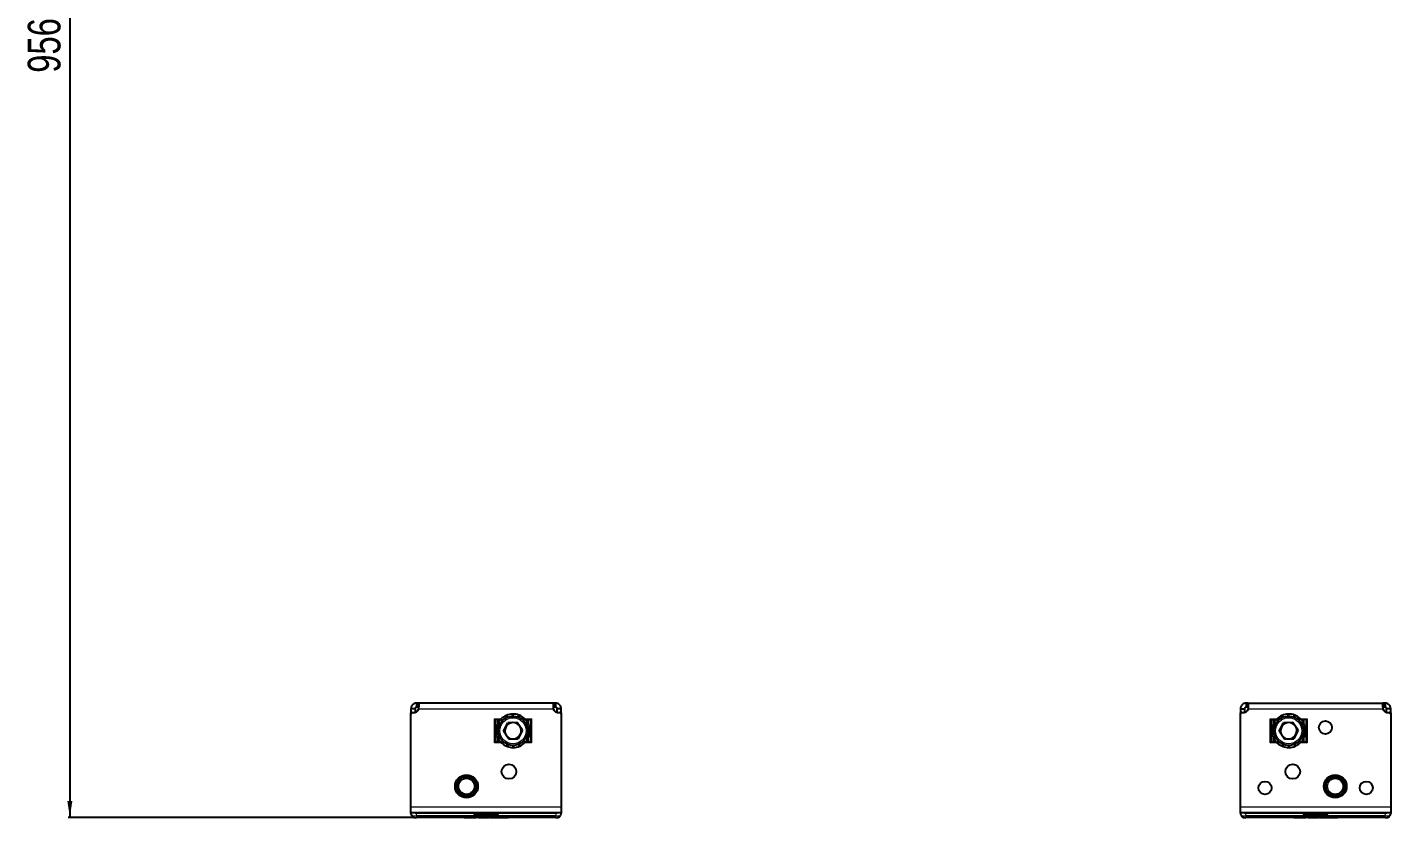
# Model space of a CAD drawing. Header units: millimetres. Extents: x 535 to 4400, y -1371 to 658.
# Drawn here: x 535 to 1370, y -1371 to -887 of the extents above; entities that cross this region are included whole.
import ezdxf

# ---------------------------------------------------------------- set-up
doc = ezdxf.new("R2010")
doc.units = ezdxf.units.MM
doc.layers.add('FORMAT', color=7, linetype='Continuous')
doc.styles.add('SLDTEXTSTYLE0', font='TXT', dxfattribs={"width": 0.75})
doc.dimstyles.new('SLDDIMSTYLE0', dxfattribs={"dimtxt": 20, "dimasz": 10, "dimexe": 0, "dimexo": 0.0625, "dimgap": 5, "dimtad": 2, "dimdec": 1, "dimrnd": 1e-09, "dimzin": 12, "dimdsep": 46, "dimtxsty": 'SLDTEXTSTYLE0', "dimsah": 1, "dimcen": 0.09, "dimadec": 0, "dimazin": 3, "dimtfac": 1, "dimtofl": 0, "dimtmove": 0, "dimatfit": 3, "dimfxl": 0, "dimfrac": 2, "dimtolj": 1, "dimtzin": 12, "dimarcsym": 0})

# ---------------------------------------------------------------- blocks, each defined once
blk = doc.blocks.new('_D_7')
at = {"layer": 'FORMAT'}
for p, q in [((772.3, -414.72), (560.52, -414.72)), ((561.52, -414.72), (561.52, -1370.72)), ((772.3, -1370.72), (560.52, -1370.72))]:
    blk.add_line(p, q, dxfattribs=at)
for points in [[(561.52, -414.72), (559.98, -424.72), (563.06, -424.72)], [(561.52, -1370.72), (563.06, -1360.72), (559.98, -1360.72)]]:
    blk.add_solid(points, dxfattribs=at)
at = {"layer": 'FORMAT', "insert": (535.74, -914.89), "char_height": 20, "attachment_point": 1, "rotation": 90, "style": 'SLDTEXTSTYLE0'}
blk.add_mtext('956', dxfattribs=at)

msp = doc.modelspace()

# ---------------------------------------------------------------- linework, layer by layer
at = {"color": 7, "linetype": 'Continuous', "lineweight": 25}
for p, q in [((773.91, -1303.22), (773.91, -1300.72)), ((775, -1300.72), (773.91, -1300.72)), ((775, -1303.22), (775, -1300.72)), ((857.83, -1300.72), (775, -1300.72)), ((857.83, -1300.72), (857.83, -1303.22)), ((858.91, -1300.72), (857.83, -1300.72)), ((858.91, -1300.72), (858.91, -1303.22)), ((1281.91, -1300.72), (1281.91, -1303.22)), ((1283, -1300.72), (1281.91, -1300.72)), ((1283, -1300.72), (1283, -1303.22)), ((1283, -1300.72), (1365.83, -1300.72)), ((1365.83, -1300.72), (1365.83, -1303.22)), ((1366.91, -1300.72), (1365.83, -1300.72)), ((1366.91, -1300.72), (1366.91, -1303.22)), ((772.91, -1304.22), (770.41, -1304.22)), ((770.41, -1304.22), (770.41, -1306.72)), ((770.41, -1307.62), (770.41, -1306.72)), ((770.41, -1364.22), (770.41, -1307.62)), ((772.91, -1304.22), (772.91, -1306.5)), ((775, -1303.22), (773.91, -1303.22)), ((821.91, -1310.72), (821.56, -1310.37)), ((825.43, -1310.72), (821.91, -1310.72)), ((821.91, -1310.72), (821.91, -1324.72)), ((822.26, -1311.07), (821.91, -1310.72)), ((826.36, -1311.55), (825.45, -1310.69)), ((825.56, -1310.72), (825.49, -1310.72)), ((825.63, -1310.51), (826.45, -1311.46)), ((829.23, -1309.51), (828.71, -1308.37)), ((828.94, -1308.27), (829.34, -1309.46)), ((832.65, -1308.73), (832.61, -1307.48)), ((832.86, -1307.47), (832.77, -1308.72)), ((836.11, -1309.31), (836.55, -1308.14)), ((836.79, -1308.23), (836.23, -1309.35)), ((839.09, -1311.17), (839.94, -1310.26)), ((840.12, -1310.44), (839.18, -1311.26)), ((840.4, -1310.72), (843.91, -1310.72)), ((843.91, -1310.72), (843.56, -1311.07)), ((844.26, -1310.37), (843.91, -1310.72)), ((843.91, -1310.72), (843.91, -1324.72)), ((858.91, -1303.22), (857.83, -1303.22)), ((862.41, -1304.22), (859.91, -1304.22)), ((859.91, -1306.5), (859.91, -1304.22)), ((862.41, -1306.72), (862.41, -1304.22)), ((862.41, -1306.72), (862.41, -1307.62)), ((862.41, -1307.62), (862.41, -1364.22)), ((1278.41, -1304.22), (1280.91, -1304.22)), ((1278.41, -1304.22), (1278.41, -1306.72)), ((1278.41, -1307.62), (1278.41, -1306.72)), ((1278.41, -1364.22), (1278.41, -1307.62)), ((1280.91, -1304.22), (1280.91, -1306.5)), ((1283, -1303.22), (1281.91, -1303.22)), ((1296.56, -1310.37), (1296.91, -1310.72)), ((1296.91, -1310.72), (1300.43, -1310.72)), ((1296.91, -1324.72), (1296.91, -1310.72)), ((1296.91, -1310.72), (1297.26, -1311.07)), ((1301.34, -1311.58), (1300.42, -1310.72)), ((1300.59, -1310.54), (1301.42, -1311.49)), ((1304.19, -1309.53), (1303.67, -1308.39)), ((1303.9, -1308.29), (1304.3, -1309.48)), ((1307.61, -1308.73), (1307.56, -1307.48)), ((1307.81, -1307.47), (1307.73, -1308.72)), ((1311.07, -1309.29), (1311.51, -1308.12)), ((1311.74, -1308.21), (1311.19, -1309.34)), ((1314.06, -1311.14), (1314.91, -1310.23)), ((1315.09, -1310.4), (1314.15, -1311.23)), ((1318.91, -1310.72), (1315.4, -1310.72)), ((1318.56, -1311.07), (1318.91, -1310.72)), ((1318.91, -1310.72), (1319.26, -1310.37)), ((1318.91, -1324.72), (1318.91, -1310.72)), ((1366.91, -1303.22), (1365.83, -1303.22)), ((1370.41, -1304.22), (1367.91, -1304.22)), ((1367.91, -1306.5), (1367.91, -1304.22)), ((1370.41, -1306.72), (1370.41, -1304.22)), ((1370.41, -1306.72), (1370.41, -1307.62)), ((1370.41, -1307.62), (1370.41, -1364.22)), ((822.66, -1317.77), (823.91, -1317.86)), ((823.92, -1317.99), (822.67, -1318.02)), ((824.5, -1314.52), (823.33, -1314.08)), ((823.42, -1313.85), (824.55, -1314.41)), ((823.66, -1313.31), (823.66, -1311.42)), ((824.83, -1311.42), (823.66, -1311.42)), ((825.91, -1310.97), (825.91, -1311.12)), ((826.5, -1311.41), (825.91, -1311.08)), ((826.49, -1311.42), (826.23, -1311.42)), ((827.15, -1318.03), (829.77, -1312.88)), ((830.29, -1322.87), (827.15, -1318.03)), ((835.53, -1312.58), (829.77, -1312.88)), ((838.68, -1317.42), (835.53, -1312.58)), ((838.68, -1317.42), (836.06, -1322.56)), ((842.16, -1311.42), (841, -1311.42)), ((841.12, -1314.03), (842.26, -1313.52)), ((842.36, -1313.75), (841.17, -1314.15)), ((841.91, -1317.46), (843.16, -1317.42)), ((843.16, -1317.67), (841.91, -1317.58)), ((842.16, -1313.31), (842.16, -1311.42)), ((1297.66, -1317.82), (1298.91, -1317.9)), ((1298.92, -1318.03), (1297.67, -1318.07)), ((1299.49, -1314.56), (1298.31, -1314.12)), ((1298.41, -1313.89), (1299.53, -1314.45)), ((1298.66, -1313.31), (1298.66, -1311.42)), ((1299.83, -1311.42), (1298.66, -1311.42)), ((1300.91, -1310.97), (1300.91, -1311.18)), ((1301.49, -1311.42), (1301.17, -1311.42)), ((1302.15, -1318.04), (1304.76, -1312.89)), ((1305.3, -1322.87), (1302.15, -1318.04)), ((1310.52, -1312.57), (1304.76, -1312.89)), ((1313.68, -1317.4), (1310.52, -1312.57)), ((1313.68, -1317.4), (1311.07, -1322.56)), ((1317.16, -1311.42), (1316, -1311.42)), ((1316.11, -1314), (1317.24, -1313.48)), ((1317.34, -1313.71), (1316.16, -1314.11)), ((1316.91, -1317.42), (1318.16, -1317.37)), ((1318.16, -1317.62), (1316.91, -1317.54)), ((1317.16, -1313.31), (1317.16, -1311.42)), ((821.91, -1324.72), (821.56, -1325.07)), ((822.26, -1324.37), (821.91, -1324.72)), ((821.91, -1324.72), (825.43, -1324.72)), ((823.46, -1321.69), (824.65, -1321.29)), ((824.7, -1321.41), (823.56, -1321.92)), ((823.66, -1324.02), (823.66, -1322.14)), ((823.66, -1324.02), (824.83, -1324.02)), ((825.7, -1325.01), (826.65, -1324.18)), ((826.74, -1324.27), (825.88, -1325.18)), ((829.04, -1327.21), (829.6, -1326.09)), ((829.71, -1326.13), (829.27, -1327.3)), ((830.29, -1322.87), (836.06, -1322.56)), ((832.96, -1327.97), (833.05, -1326.72)), ((833.18, -1326.72), (833.21, -1327.97)), ((836.88, -1327.17), (836.49, -1325.98)), ((836.6, -1325.93), (837.11, -1327.07)), ((839.33, -1324.03), (839.91, -1324.37)), ((839.34, -1324.02), (839.59, -1324.02)), ((840.2, -1324.93), (839.37, -1323.99)), ((839.46, -1323.9), (840.37, -1324.75)), ((839.91, -1324.47), (839.91, -1324.32)), ((840.34, -1324.72), (840.26, -1324.72)), ((843.91, -1324.72), (840.4, -1324.72)), ((841, -1324.02), (842.16, -1324.02)), ((842.4, -1321.6), (841.28, -1321.04)), ((841.33, -1320.92), (842.49, -1321.36)), ((842.16, -1324.02), (842.16, -1322.14)), ((843.91, -1324.72), (843.56, -1324.37)), ((844.26, -1325.07), (843.91, -1324.72)), ((1296.56, -1325.07), (1296.91, -1324.72)), ((1296.91, -1324.72), (1300.43, -1324.72)), ((1298.48, -1321.74), (1299.67, -1321.33)), ((1299.72, -1321.45), (1298.58, -1321.96)), ((1298.66, -1324.02), (1298.66, -1322.14)), ((1298.66, -1324.02), (1299.83, -1324.02)), ((1300.74, -1325.04), (1301.68, -1324.21)), ((1301.77, -1324.3), (1300.92, -1325.21)), ((1304.08, -1327.23), (1304.64, -1326.1)), ((1304.75, -1326.15), (1304.31, -1327.32)), ((1305.3, -1322.87), (1311.07, -1322.56)), ((1308.01, -1327.97), (1308.09, -1326.72)), ((1308.22, -1326.72), (1308.26, -1327.97)), ((1311.93, -1327.15), (1311.52, -1325.97)), ((1311.64, -1325.91), (1312.16, -1327.05)), ((1314.34, -1324.02), (1314.66, -1324.02)), ((1315.23, -1324.9), (1314.4, -1323.96)), ((1314.49, -1323.87), (1315.4, -1324.72)), ((1314.91, -1324.47), (1314.91, -1324.26)), ((1315.4, -1324.72), (1318.91, -1324.72)), ((1316, -1324.02), (1317.16, -1324.02)), ((1317.42, -1321.55), (1316.3, -1321)), ((1316.34, -1320.88), (1317.51, -1321.32)), ((1317.16, -1324.02), (1317.16, -1322.14)), ((1318.56, -1324.37), (1318.91, -1324.72)), ((1318.91, -1324.72), (1319.26, -1325.07)), ((770.41, -1367.72), (770.41, -1364.22)), ((770.41, -1367.92), (770.41, -1367.72)), ((770.41, -1367.72), (862.41, -1367.72)), ((770.86, -1369.61), (770.41, -1367.92)), ((773.31, -1367.92), (808.91, -1367.92)), ((808.91, -1367.72), (808.91, -1367.92)), ((808.91, -1367.92), (808.91, -1368.42)), ((809.41, -1368.92), (823.41, -1368.92)), ((823.91, -1367.72), (823.91, -1367.92)), ((823.91, -1368.42), (823.91, -1367.92)), ((823.91, -1367.92), (859.51, -1367.92)), ((862.41, -1367.92), (861.96, -1369.61)), ((862.41, -1364.22), (862.41, -1367.72)), ((862.41, -1367.72), (862.41, -1367.92)), ((1278.41, -1367.72), (1278.41, -1364.22)), ((1278.41, -1367.92), (1278.41, -1367.72)), ((1278.41, -1367.72), (1370.41, -1367.72)), ((1278.86, -1369.61), (1278.41, -1367.92)), ((1281.31, -1367.92), (1316.91, -1367.92)), ((1316.91, -1367.72), (1316.91, -1367.92)), ((1316.91, -1367.92), (1316.91, -1368.42)), ((1317.41, -1368.92), (1331.41, -1368.92)), ((1331.91, -1367.72), (1331.91, -1367.92)), ((1331.91, -1367.92), (1367.51, -1367.92)), ((1331.91, -1368.42), (1331.91, -1367.92)), ((1370.41, -1367.92), (1369.96, -1369.61)), ((1370.41, -1364.22), (1370.41, -1367.72)), ((1370.41, -1367.72), (1370.41, -1367.92)), ((772.31, -1370.72), (773.76, -1370.72)), ((859.06, -1370.72), (773.76, -1370.72)), ((802.98, -1370.92), (802.98, -1370.72)), ((808.66, -1370.92), (803.42, -1370.92)), ((809.1, -1370.92), (809.1, -1370.72)), ((810.34, -1370.92), (810.34, -1370.72)), ((810.59, -1370.92), (810.59, -1370.72)), ((811.73, -1370.92), (811.73, -1370.72)), ((814.56, -1370.92), (811.73, -1370.92)), ((818.03, -1370.95), (818.03, -1370.72)), ((818.84, -1370.92), (818.84, -1370.72)), ((820.33, -1370.92), (818.84, -1370.92)), ((820.33, -1370.92), (820.33, -1370.72)), ((822.99, -1370.92), (820.33, -1370.92)), ((822.99, -1370.92), (822.99, -1370.72)), ((824.13, -1370.92), (822.99, -1370.92)), ((824.13, -1370.92), (824.13, -1370.72)), ((824.18, -1370.92), (824.13, -1370.92)), ((829.84, -1370.92), (829.84, -1370.72)), ((859.06, -1370.72), (860.51, -1370.72)), ((1280.31, -1370.72), (1281.76, -1370.72)), ((1367.06, -1370.72), (1281.76, -1370.72)), ((1310.98, -1370.92), (1310.98, -1370.72)), ((1316.66, -1370.92), (1311.42, -1370.92)), ((1317.1, -1370.92), (1317.1, -1370.72)), ((1318.34, -1370.92), (1318.34, -1370.72)), ((1318.59, -1370.92), (1318.59, -1370.72)), ((1319.73, -1370.92), (1319.73, -1370.72)), ((1322.56, -1370.92), (1319.73, -1370.92)), ((1326.03, -1370.95), (1326.03, -1370.72)), ((1326.84, -1370.92), (1326.84, -1370.72)), ((1328.33, -1370.92), (1326.84, -1370.92)), ((1328.33, -1370.92), (1328.33, -1370.72)), ((1330.99, -1370.92), (1328.33, -1370.92)), ((1330.99, -1370.92), (1330.99, -1370.72)), ((1332.13, -1370.92), (1330.99, -1370.92)), ((1332.13, -1370.92), (1332.13, -1370.72)), ((1332.18, -1370.92), (1332.13, -1370.92)), ((1337.84, -1370.92), (1337.84, -1370.72)), ((1367.06, -1370.72), (1368.51, -1370.72))]:
    msp.add_line(p, q, dxfattribs=at)
at = {"color": 8, "linetype": 'Continuous', "lineweight": 18}
for p, q in [((770.41, -1306.72), (770.97, -1306.72)), ((775.24, -1304.22), (857.58, -1304.22)), ((821.56, -1310.37), (825.77, -1310.37)), ((821.56, -1325.07), (821.56, -1310.37)), ((839.84, -1310.37), (844.26, -1310.37)), ((844.26, -1310.37), (844.26, -1325.07)), ((861.85, -1306.72), (862.41, -1306.72)), ((1278.41, -1306.72), (1278.97, -1306.72)), ((1283.24, -1304.22), (1365.58, -1304.22)), ((1296.56, -1310.37), (1300.77, -1310.37)), ((1296.56, -1325.07), (1296.56, -1310.37)), ((1314.78, -1310.37), (1319.26, -1310.37)), ((1319.26, -1310.37), (1319.26, -1325.07)), ((1369.85, -1306.72), (1370.41, -1306.72)), ((825.11, -1311.07), (822.26, -1311.07)), ((822.26, -1311.07), (822.26, -1324.37)), ((843.56, -1311.07), (840.71, -1311.07)), ((843.56, -1324.37), (843.56, -1311.07)), ((1300.11, -1311.07), (1297.26, -1311.07)), ((1297.26, -1311.07), (1297.26, -1324.72)), ((1318.56, -1311.07), (1315.71, -1311.07)), ((1318.56, -1324.37), (1318.56, -1311.07)), ((825.98, -1325.07), (821.56, -1325.07)), ((822.26, -1324.37), (825.11, -1324.37)), ((844.26, -1325.07), (840.06, -1325.07)), ((840.71, -1324.37), (843.56, -1324.37)), ((1301.05, -1325.07), (1296.56, -1325.07)), ((1319.26, -1325.07), (1315.06, -1325.07)), ((1315.71, -1324.37), (1318.56, -1324.37)), ((770.41, -1364.22), (862.41, -1364.22)), ((773.31, -1367.92), (773.76, -1369.61)), ((809.41, -1368.42), (808.91, -1368.42)), ((809.41, -1367.72), (809.41, -1368.42)), ((809.41, -1368.42), (809.41, -1368.92)), ((809.41, -1368.42), (823.41, -1368.42)), ((823.41, -1368.42), (823.41, -1367.72)), ((823.41, -1368.42), (823.91, -1368.42)), ((823.41, -1368.42), (823.41, -1368.92)), ((859.06, -1369.61), (859.51, -1367.92)), ((1278.41, -1364.22), (1370.41, -1364.22)), ((1281.31, -1367.92), (1281.76, -1369.61)), ((1317.41, -1368.42), (1316.91, -1368.42)), ((1317.41, -1367.72), (1317.41, -1368.42)), ((1317.41, -1368.42), (1317.41, -1368.92)), ((1317.41, -1368.42), (1331.41, -1368.42)), ((1331.41, -1368.42), (1331.41, -1367.72)), ((1331.41, -1368.42), (1331.91, -1368.42)), ((1331.41, -1368.42), (1331.41, -1368.92)), ((1367.06, -1369.61), (1367.51, -1367.92)), ((773.76, -1369.61), (859.06, -1369.61)), ((773.76, -1369.61), (773.76, -1370.72)), ((803.42, -1370.92), (803.42, -1370.72)), ((808.66, -1370.92), (808.66, -1370.72)), ((814.56, -1370.92), (814.56, -1370.72)), ((816.92, -1370.92), (816.92, -1370.72)), ((827.73, -1370.92), (827.73, -1370.72)), ((859.06, -1370.72), (859.06, -1369.61)), ((1281.76, -1369.61), (1367.06, -1369.61)), ((1281.76, -1369.61), (1281.76, -1370.72)), ((1311.42, -1370.92), (1311.42, -1370.72)), ((1316.66, -1370.92), (1316.66, -1370.72)), ((1322.56, -1370.92), (1322.56, -1370.72)), ((1324.92, -1370.92), (1324.92, -1370.72)), ((1335.73, -1370.92), (1335.73, -1370.72)), ((1367.06, -1370.72), (1367.06, -1369.61))]:
    msp.add_line(p, q, dxfattribs=at)
at = {"color": 7, "linetype": 'Continuous', "lineweight": 25}
for centre, radius in [((832.91, -1317.72), 9), ((1307.91, -1317.72), 9), ((1330.41, -1315.72), 4), ((830.41, -1342.72), 4.5), ((1310.41, -1342.72), 4.5), ((804.41, -1351.72), 7), ((804.41, -1351.72), 6.5), ((804.41, -1351.72), 6), ((804.41, -1351.72), 4.93), ((1293.41, -1352.72), 4), ((1336.41, -1351.72), 7), ((1336.41, -1351.72), 6.5), ((1336.41, -1351.72), 6), ((1336.41, -1351.72), 4.92), ((1355.41, -1352.72), 4)]:
    msp.add_circle(centre, radius, dxfattribs=at)
at = {"color": 8, "linetype": 'Continuous', "lineweight": 18}
for centre, radius in [((832.91, -1317.72), 8), ((1307.91, -1317.72), 8), ((804.41, -1351.72), 6.25), ((1336.41, -1351.72), 6.25)]:
    msp.add_circle(centre, radius, dxfattribs=at)
at = {"color": 7, "linetype": 'Continuous', "lineweight": 25}
for centre, radius, start, end in [((771.41, -1307.62), 1, 83.62063, 180), ((771.91, -1303.15), 3.5, 263.62063, 342.17471), ((832.91, -1317.72), 10.25, 136.68676, 157.79086), ((832.91, -1317.72), 10.25, 114.18676, 135.29086), ((832.91, -1317.72), 10.25, 91.68676, 112.79086), ((832.91, -1317.72), 10.25, 69.18676, 90.29086), ((832.91, -1317.72), 10.25, 46.68676, 67.79086), ((832.91, -1317.72), 10.25, 24.18676, 45.29086), ((860.91, -1303.15), 3.5, 197.82529, 276.37937), ((861.41, -1307.62), 1, 0, 96.37937), ((1279.41, -1307.62), 1, 83.62063, 180), ((1279.91, -1303.15), 3.5, 263.62063, 342.17471), ((1307.91, -1317.72), 10.25, 136.95052, 158.05461), ((1307.91, -1317.72), 10.25, 114.45052, 135.55461), ((1307.91, -1317.72), 10.25, 91.95052, 113.05461), ((1307.91, -1317.72), 10.25, 69.45052, 90.55461), ((1307.91, -1317.72), 10.25, 46.95052, 68.05461), ((1307.91, -1317.72), 10.25, 24.45052, 45.55461), ((1368.91, -1303.15), 3.5, 197.82529, 276.37937), ((1369.41, -1307.62), 1, 360, 96.37937), ((832.91, -1317.72), 10.25, 159.18676, 180.29086), ((832.91, -1317.72), 10.25, 181.68676, 202.79086), ((832.91, -1317.72), 5, 153.0175, 213.0175), ((832.91, -1317.72), 5, 93.0175, 153.0175), ((832.91, -1317.72), 5, 33.0175, 93.0175), ((832.91, -1317.72), 5, 333.0175, 33.0175), ((832.91, -1317.72), 10.25, 1.68676, 22.79086), ((832.91, -1317.72), 10.25, 339.18676, 0.29086), ((1307.91, -1317.72), 10.25, 159.45052, 180.55461), ((1307.91, -1317.72), 10.25, 181.95052, 203.05461), ((1307.91, -1317.72), 5, 153.14553, 213.14553), ((1307.91, -1317.72), 5, 93.14553, 153.14553), ((1307.91, -1317.72), 5, 33.14553, 93.14553), ((1307.91, -1317.72), 5, 333.14553, 33.14553), ((1307.91, -1317.72), 10.25, 1.95052, 23.05461), ((1307.91, -1317.72), 10.25, 339.45052, 0.55461), ((832.91, -1317.72), 10.25, 204.18676, 225.29086), ((832.91, -1317.72), 10.25, 226.68676, 247.79086), ((832.91, -1317.72), 5, 213.0175, 273.0175), ((832.91, -1317.72), 10.25, 249.18676, 270.29086), ((832.91, -1317.72), 5, 273.0175, 333.0175), ((832.91, -1317.72), 10.25, 271.68676, 292.79086), ((832.91, -1317.72), 10.25, 294.18676, 315.29086), ((832.91, -1317.72), 10.25, 316.68676, 337.79086), ((1307.91, -1317.72), 10.25, 204.45052, 225.55461), ((1307.91, -1317.72), 10.25, 226.95052, 248.05461), ((1307.91, -1317.72), 5, 213.14553, 273.14553), ((1307.91, -1317.72), 10.25, 249.45052, 270.55461), ((1307.91, -1317.72), 5, 273.14553, 333.14553), ((1307.91, -1317.72), 10.25, 271.95052, 293.05461), ((1307.91, -1317.72), 10.25, 294.45052, 315.55461), ((1307.91, -1317.72), 10.25, 316.95052, 338.05461), ((809.41, -1368.42), 0.5, 180, 270), ((823.41, -1368.42), 0.5, 270, 0), ((1317.41, -1368.42), 0.5, 180, 270), ((1331.41, -1368.42), 0.5, 270, 0), ((772.31, -1369.22), 1.5, 195, 270), ((860.51, -1369.22), 1.5, 270, 345), ((1280.31, -1369.22), 1.5, 195, 270), ((1368.51, -1369.22), 1.5, 270, 345)]:
    msp.add_arc(centre, radius, start, end, dxfattribs=at)
for centre, major_axis, start_param, end_param in [((770.41, -1356.33), (3.1, -11.57), 6.030113, 6.216148), ((862.41, -1356.33), (-3.1, -11.57), 0.067037, 0.253072), ((1278.41, -1356.33), (3.1, -11.57), 6.030113, 6.216148), ((1370.41, -1356.33), (-3.1, -11.57), 0.067037, 0.253072)]:
    msp.add_ellipse(centre, major_axis=major_axis, ratio=0.250563, start_param=start_param, end_param=end_param, dxfattribs=at)
at = {"color": 8, "linetype": 'Continuous', "lineweight": 18}
for centre, major_axis, start_param, end_param in [((773.87, -1369.22), (3, 0.38), 3.158333, 4.662092), ((858.96, -1369.22), (3, -0.38), 4.762686, 6.266445), ((1281.87, -1369.22), (3, 0.38), 3.158333, 4.662092), ((1366.96, -1369.22), (3, -0.38), 4.762686, 6.266445)]:
    msp.add_ellipse(centre, major_axis=major_axis, ratio=0.123038, start_param=start_param, end_param=end_param, dxfattribs=at)
at = {"color": 7, "linetype": 'Continuous', "lineweight": 25}
for points, knots in [([(773.91, -1300.72), (773.46, -1300.77), (772.65, -1300.86), (771.74, -1301.43), (771.15, -1302.03), (770.75, -1302.66), (770.47, -1303.41), (770.43, -1303.95), (770.41, -1304.22)], [0, 0, 0, 0, 0.2541487, 0.4482127, 0.5749082, 0.7088724, 0.8504677, 1, 1, 1, 1]), ([(775.24, -1304.22), (775.27, -1303.93), (775.33, -1303.37), (775.4, -1302.47), (775.42, -1301.59), (775.29, -1300.87), (775.1, -1300.77), (775, -1300.72)], [0, 0, 0, 0, 0.16069, 0.301312, 0.521951, 0.753573, 1, 1, 1, 1]), ([(857.83, -1300.72), (857.77, -1300.74), (857.67, -1300.77), (857.53, -1301.05), (857.42, -1301.52), (857.41, -1302.14), (857.43, -1302.76), (857.48, -1303.46), (857.55, -1303.97), (857.58, -1304.22)], [0, 0, 0, 0, 0.144067, 0.271276, 0.474907, 0.597997, 0.726338, 0.860245, 1, 1, 1, 1]), ([(862.41, -1304.22), (862.39, -1303.91), (862.34, -1303.32), (861.94, -1302.37), (861.23, -1301.5), (860.13, -1300.85), (859.33, -1300.76), (858.91, -1300.72)], [0, 0, 0, 0, 0.17084, 0.319217, 0.548103, 0.767822, 1, 1, 1, 1]), ([(1281.91, -1300.72), (1281.46, -1300.77), (1280.65, -1300.86), (1279.74, -1301.43), (1279.15, -1302.03), (1278.75, -1302.66), (1278.47, -1303.41), (1278.43, -1303.95), (1278.41, -1304.22)], [0, 0, 0, 0, 0.254149, 0.448213, 0.574908, 0.708872, 0.850468, 1, 1, 1, 1]), ([(1283.24, -1304.22), (1283.27, -1303.93), (1283.33, -1303.37), (1283.4, -1302.47), (1283.42, -1301.59), (1283.29, -1300.87), (1283.1, -1300.77), (1283, -1300.72)], [0, 0, 0, 0, 0.16069, 0.301312, 0.521951, 0.753573, 1, 1, 1, 1]), ([(1365.83, -1300.72), (1365.77, -1300.74), (1365.67, -1300.77), (1365.53, -1301.05), (1365.42, -1301.52), (1365.41, -1302.14), (1365.43, -1302.76), (1365.48, -1303.46), (1365.55, -1303.97), (1365.58, -1304.22)], [0, 0, 0, 0, 0.144067, 0.271276, 0.474907, 0.597997, 0.726338, 0.860245, 1, 1, 1, 1]), ([(1370.41, -1304.22), (1370.39, -1303.91), (1370.34, -1303.32), (1369.94, -1302.37), (1369.23, -1301.5), (1368.13, -1300.85), (1367.33, -1300.76), (1366.91, -1300.72)], [0, 0, 0, 0, 0.17084, 0.319217, 0.548103, 0.767822, 1, 1, 1, 1]), ([(773.91, -1303.22), (773.79, -1303.23), (773.57, -1303.26), (773.3, -1303.41), (773.13, -1303.59), (773.01, -1303.78), (772.93, -1303.99), (772.92, -1304.14), (772.91, -1304.22)], [0, 0, 0, 0, 0.296302, 0.497469, 0.615497, 0.73607, 0.863114, 1, 1, 1, 1]), ([(825.45, -1310.69), (825.48, -1310.66), (825.53, -1310.61), (825.58, -1310.56), (825.61, -1310.53), (825.63, -1310.51)], [0, 0, 0, 0, 0.499981, 0.749988, 1, 1, 1, 1]), ([(828.71, -1308.37), (828.75, -1308.35), (828.81, -1308.33), (828.88, -1308.3), (828.92, -1308.28), (828.94, -1308.27)], [0, 0, 0, 0, 0.499981, 0.749988, 1, 1, 1, 1]), ([(832.61, -1307.48), (832.65, -1307.47), (832.71, -1307.47), (832.8, -1307.47), (832.84, -1307.47), (832.86, -1307.47)], [0, 0, 0, 0, 0.499981, 0.749988, 1, 1, 1, 1]), ([(836.55, -1308.14), (836.59, -1308.16), (836.65, -1308.18), (836.73, -1308.21), (836.77, -1308.22), (836.79, -1308.23)], [0, 0, 0, 0, 0.499981, 0.749988, 1, 1, 1, 1]), ([(839.94, -1310.26), (839.97, -1310.29), (840.02, -1310.34), (840.08, -1310.39), (840.11, -1310.42), (840.12, -1310.44)], [0, 0, 0, 0, 0.499981, 0.749988, 1, 1, 1, 1]), ([(859.91, -1304.22), (859.91, -1304.13), (859.89, -1303.96), (859.8, -1303.74), (859.68, -1303.58), (859.55, -1303.45), (859.41, -1303.35), (859.19, -1303.24), (859.03, -1303.23), (858.91, -1303.22)], [0, 0, 0, 0, 0.1543587, 0.2872828, 0.4004353, 0.4965437, 0.6043139, 0.7231511, 1, 1, 1, 1]), ([(1281.91, -1303.22), (1281.79, -1303.23), (1281.57, -1303.26), (1281.3, -1303.41), (1281.13, -1303.59), (1281.01, -1303.78), (1280.93, -1303.99), (1280.92, -1304.14), (1280.91, -1304.22)], [0, 0, 0, 0, 0.296302, 0.497469, 0.615497, 0.73607, 0.863114, 1, 1, 1, 1]), ([(1300.42, -1310.72), (1300.45, -1310.69), (1300.49, -1310.65), (1300.55, -1310.59), (1300.58, -1310.56), (1300.59, -1310.54)], [0, 0, 0, 0, 0.499981, 0.749988, 1, 1, 1, 1]), ([(1303.67, -1308.39), (1303.71, -1308.37), (1303.76, -1308.35), (1303.84, -1308.31), (1303.88, -1308.3), (1303.9, -1308.29)], [0, 0, 0, 0, 0.499981, 0.749988, 1, 1, 1, 1]), ([(1307.56, -1307.48), (1307.61, -1307.48), (1307.67, -1307.47), (1307.75, -1307.47), (1307.79, -1307.47), (1307.81, -1307.47)], [0, 0, 0, 0, 0.499981, 0.749988, 1, 1, 1, 1]), ([(1311.51, -1308.12), (1311.55, -1308.14), (1311.61, -1308.16), (1311.69, -1308.19), (1311.72, -1308.21), (1311.74, -1308.21)], [0, 0, 0, 0, 0.499981, 0.749988, 1, 1, 1, 1]), ([(1314.91, -1310.23), (1314.94, -1310.26), (1314.99, -1310.3), (1315.05, -1310.36), (1315.08, -1310.39), (1315.09, -1310.4)], [0, 0, 0, 0, 0.499981, 0.749988, 1, 1, 1, 1]), ([(1367.91, -1304.22), (1367.91, -1304.13), (1367.89, -1303.96), (1367.8, -1303.74), (1367.68, -1303.58), (1367.55, -1303.45), (1367.41, -1303.35), (1367.19, -1303.24), (1367.03, -1303.23), (1366.91, -1303.22)], [0, 0, 0, 0, 0.154359, 0.287283, 0.400435, 0.496544, 0.604314, 0.723151, 1, 1, 1, 1]), ([(822.67, -1318.02), (822.67, -1317.98), (822.66, -1317.92), (822.66, -1317.84), (822.66, -1317.79), (822.66, -1317.77)], [0, 0, 0, 0, 0.499981, 0.749988, 1, 1, 1, 1]), ([(823.33, -1314.08), (823.35, -1314.04), (823.37, -1313.98), (823.4, -1313.91), (823.42, -1313.87), (823.42, -1313.85)], [0, 0, 0, 0, 0.499981, 0.749988, 1, 1, 1, 1]), ([(842.26, -1313.52), (842.28, -1313.56), (842.31, -1313.62), (842.34, -1313.69), (842.35, -1313.73), (842.36, -1313.75)], [0, 0, 0, 0, 0.499981, 0.749988, 1, 1, 1, 1]), ([(843.16, -1317.42), (843.16, -1317.46), (843.16, -1317.52), (843.16, -1317.61), (843.16, -1317.65), (843.16, -1317.67)], [0, 0, 0, 0, 0.4999808, 0.7499881, 1, 1, 1, 1]), ([(1297.67, -1318.07), (1297.67, -1318.03), (1297.67, -1317.97), (1297.66, -1317.88), (1297.66, -1317.84), (1297.66, -1317.82)], [0, 0, 0, 0, 0.4999808, 0.7499881, 1, 1, 1, 1]), ([(1298.31, -1314.12), (1298.33, -1314.08), (1298.35, -1314.03), (1298.38, -1313.95), (1298.4, -1313.91), (1298.41, -1313.89)], [0, 0, 0, 0, 0.499981, 0.749988, 1, 1, 1, 1]), ([(1317.24, -1313.48), (1317.26, -1313.52), (1317.29, -1313.57), (1317.32, -1313.65), (1317.34, -1313.69), (1317.34, -1313.71)], [0, 0, 0, 0, 0.4999808, 0.7499881, 1, 1, 1, 1]), ([(1318.16, -1317.37), (1318.16, -1317.41), (1318.16, -1317.48), (1318.16, -1317.56), (1318.16, -1317.6), (1318.16, -1317.62)], [0, 0, 0, 0, 0.499981, 0.749988, 1, 1, 1, 1]), ([(823.56, -1321.92), (823.55, -1321.88), (823.52, -1321.83), (823.49, -1321.75), (823.47, -1321.71), (823.46, -1321.69)], [0, 0, 0, 0, 0.499981, 0.749988, 1, 1, 1, 1]), ([(825.88, -1325.18), (825.85, -1325.15), (825.81, -1325.11), (825.75, -1325.05), (825.72, -1325.02), (825.7, -1325.01)], [0, 0, 0, 0, 0.499981, 0.749988, 1, 1, 1, 1]), ([(829.27, -1327.3), (829.23, -1327.29), (829.17, -1327.27), (829.1, -1327.23), (829.06, -1327.22), (829.04, -1327.21)], [0, 0, 0, 0, 0.499981, 0.749988, 1, 1, 1, 1]), ([(837.11, -1327.07), (837.07, -1327.09), (837.02, -1327.11), (836.94, -1327.15), (836.9, -1327.16), (836.88, -1327.17)], [0, 0, 0, 0, 0.499981, 0.749988, 1, 1, 1, 1]), ([(840.37, -1324.75), (840.34, -1324.78), (840.3, -1324.83), (840.24, -1324.89), (840.21, -1324.92), (840.2, -1324.93)], [0, 0, 0, 0, 0.499981, 0.749988, 1, 1, 1, 1]), ([(842.49, -1321.36), (842.48, -1321.4), (842.46, -1321.46), (842.43, -1321.54), (842.41, -1321.58), (842.4, -1321.6)], [0, 0, 0, 0, 0.499981, 0.749988, 1, 1, 1, 1]), ([(1298.58, -1321.96), (1298.56, -1321.93), (1298.54, -1321.87), (1298.51, -1321.79), (1298.49, -1321.75), (1298.48, -1321.74)], [0, 0, 0, 0, 0.499981, 0.749988, 1, 1, 1, 1]), ([(1300.92, -1325.21), (1300.89, -1325.18), (1300.84, -1325.14), (1300.78, -1325.08), (1300.75, -1325.05), (1300.74, -1325.04)], [0, 0, 0, 0, 0.499981, 0.749988, 1, 1, 1, 1]), ([(1304.31, -1327.32), (1304.28, -1327.3), (1304.22, -1327.28), (1304.14, -1327.25), (1304.1, -1327.24), (1304.08, -1327.23)], [0, 0, 0, 0, 0.499981, 0.749988, 1, 1, 1, 1]), ([(1312.16, -1327.05), (1312.12, -1327.07), (1312.06, -1327.1), (1311.98, -1327.13), (1311.95, -1327.14), (1311.93, -1327.15)], [0, 0, 0, 0, 0.499981, 0.749988, 1, 1, 1, 1]), ([(1315.4, -1324.72), (1315.37, -1324.75), (1315.33, -1324.79), (1315.27, -1324.85), (1315.24, -1324.88), (1315.23, -1324.9)], [0, 0, 0, 0, 0.499981, 0.749988, 1, 1, 1, 1]), ([(1317.51, -1321.32), (1317.5, -1321.36), (1317.47, -1321.42), (1317.44, -1321.49), (1317.43, -1321.53), (1317.42, -1321.55)], [0, 0, 0, 0, 0.499981, 0.749988, 1, 1, 1, 1]), ([(833.21, -1327.97), (833.17, -1327.97), (833.11, -1327.97), (833.03, -1327.97), (832.99, -1327.97), (832.96, -1327.97)], [0, 0, 0, 0, 0.499981, 0.749988, 1, 1, 1, 1]), ([(1308.26, -1327.97), (1308.22, -1327.97), (1308.16, -1327.97), (1308.07, -1327.97), (1308.03, -1327.97), (1308.01, -1327.97)], [0, 0, 0, 0, 0.499981, 0.749988, 1, 1, 1, 1]), ([(803.42, -1370.92), (803.35, -1370.92), (803.23, -1370.92), (803.09, -1370.92), (803, -1370.92), (802.99, -1370.92), (802.98, -1370.92)], [0, 0, 0, 0, 0.281303, 0.555629, 0.773878, 1, 1, 1, 1]), ([(809.1, -1370.92), (809.09, -1370.92), (809.07, -1370.92), (808.96, -1370.92), (808.82, -1370.92), (808.72, -1370.92), (808.66, -1370.92)], [0, 0, 0, 0, 0.285248, 0.560563, 0.777151, 1, 1, 1, 1]), ([(810.34, -1370.92), (810.28, -1370.92), (810.17, -1370.92), (809.87, -1370.92), (809.59, -1370.92), (809.38, -1370.92), (809.32, -1370.92)], [0, 0, 0, 0, 0.2552772, 0.5383026, 0.8540781, 1, 1, 1, 1]), ([(810.16, -1370.92), (810.04, -1370.92), (809.8, -1370.92), (809.5, -1370.92), (809.32, -1370.92), (809.32, -1370.92)], [0, 0, 0, 0, 0.466249, 0.997338, 1, 1, 1, 1]), ([(816.92, -1370.92), (816.76, -1370.92), (816.4, -1370.92), (815.6, -1370.92), (814.97, -1370.92), (814.56, -1370.92)], [0, 0, 0, 0, 0.216742, 0.489643, 1, 1, 1, 1]), ([(818.01, -1370.92), (818.01, -1370.92), (818.04, -1370.92), (817.89, -1370.92), (817.52, -1370.92), (817.13, -1370.92), (816.92, -1370.92)], [0, 0, 0, 0, 0.061615, 0.333035, 0.637399, 1, 1, 1, 1]), ([(827.73, -1370.92), (827.23, -1370.92), (826.29, -1370.92), (825.1, -1370.92), (824.38, -1370.92), (824.19, -1370.92), (824.18, -1370.92)], [0, 0, 0, 0, 0.3819835, 0.7133523, 0.984017, 1, 1, 1, 1]), ([(829.84, -1370.92), (829.47, -1370.92), (828.78, -1370.92), (828.06, -1370.92), (827.73, -1370.92)], [0, 0, 0, 0, 0.5368, 1, 1, 1, 1]), ([(1311.42, -1370.92), (1311.35, -1370.92), (1311.23, -1370.92), (1311.09, -1370.92), (1311, -1370.92), (1310.99, -1370.92), (1310.98, -1370.92)], [0, 0, 0, 0, 0.2813032, 0.555629, 0.7738783, 1, 1, 1, 1]), ([(1317.1, -1370.92), (1317.09, -1370.92), (1317.07, -1370.92), (1316.96, -1370.92), (1316.82, -1370.92), (1316.72, -1370.92), (1316.66, -1370.92)], [0, 0, 0, 0, 0.285248, 0.560563, 0.777151, 1, 1, 1, 1]), ([(1318.34, -1370.92), (1318.28, -1370.92), (1318.17, -1370.92), (1317.87, -1370.92), (1317.59, -1370.92), (1317.38, -1370.92), (1317.32, -1370.92)], [0, 0, 0, 0, 0.2552772, 0.5383026, 0.8540781, 1, 1, 1, 1]), ([(1318.16, -1370.92), (1318.04, -1370.92), (1317.8, -1370.92), (1317.5, -1370.92), (1317.32, -1370.92), (1317.32, -1370.92)], [0, 0, 0, 0, 0.466249, 0.997338, 1, 1, 1, 1]), ([(1324.92, -1370.92), (1324.76, -1370.92), (1324.4, -1370.92), (1323.6, -1370.92), (1322.97, -1370.92), (1322.56, -1370.92)], [0, 0, 0, 0, 0.216742, 0.489643, 1, 1, 1, 1]), ([(1326.01, -1370.92), (1326.01, -1370.92), (1326.04, -1370.92), (1325.89, -1370.92), (1325.52, -1370.92), (1325.13, -1370.92), (1324.92, -1370.92)], [0, 0, 0, 0, 0.061615, 0.333035, 0.637399, 1, 1, 1, 1]), ([(1335.73, -1370.92), (1335.23, -1370.92), (1334.29, -1370.92), (1333.1, -1370.92), (1332.38, -1370.92), (1332.19, -1370.92), (1332.18, -1370.92)], [0, 0, 0, 0, 0.3819835, 0.7133523, 0.984017, 1, 1, 1, 1]), ([(1337.84, -1370.92), (1337.47, -1370.92), (1336.78, -1370.92), (1336.06, -1370.92), (1335.73, -1370.92)], [0, 0, 0, 0, 0.5368, 1, 1, 1, 1])]:
    msp.add_open_spline(points, degree=3, knots=knots, dxfattribs=at)

# ---------------------------------------------------------------- dimensions: what is measured, and where the dimension line sits
at = {"layer": 'FORMAT'}
dim = msp.add_linear_dim(base=(561.52, -1370.72), p1=(772.31, -414.72), p2=(772.31, -1370.72), angle=90, dimstyle='SLDDIMSTYLE0', dxfattribs=at)
dim.commit()
dim.dimension.update_dxf_attribs({"geometry": '_D_7', "text_midpoint": (561.52, -892.72), "dimtype": 160})

doc.saveas('drawing.dxf')
